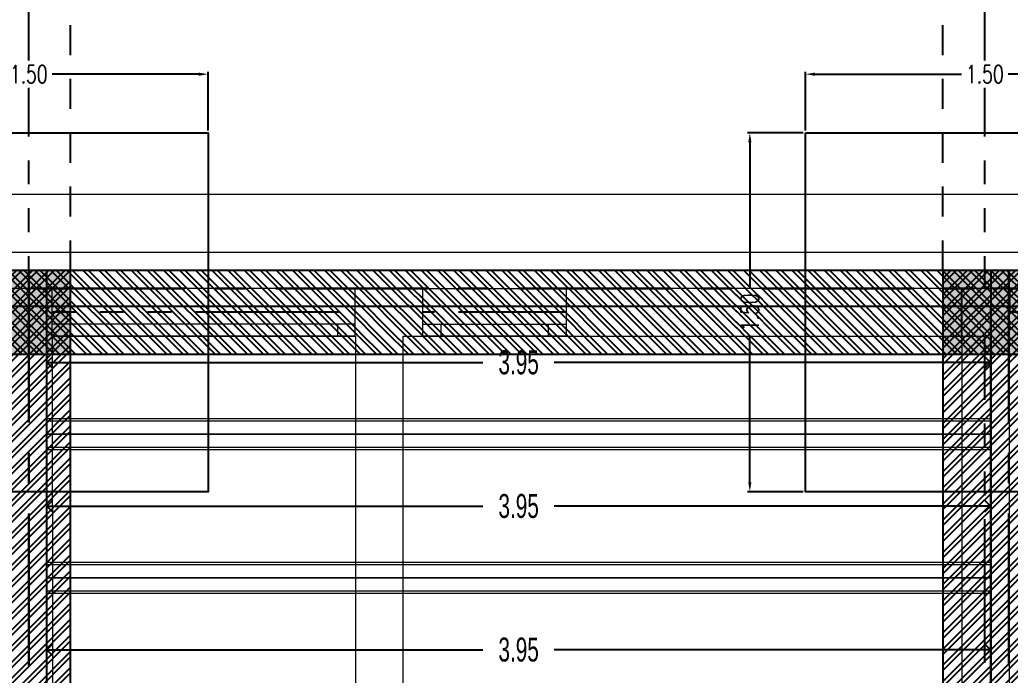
# Model space of a CAD drawing. Header units: millimetres. Extents: x 2248 to 2332, y 0 to 1240.
# Drawn here: x 2269.682 to 2273.822, y 1188.153 to 1190.892 of the extents above; entities that cross this region are included whole.
import ezdxf
from ezdxf.enums import TextEntityAlignment as Align

# ---------------------------------------------------------------- set-up
doc = ezdxf.new("R2010")
doc.units = ezdxf.units.MM
doc.set_wipeout_variables(frame=1)
for name, pattern in [('CENTERX2', [101.6, 63.5, -12.7, 12.7, -12.7]), ('CONTINUA', [0]), ('HIDDEN2', [0.1875, 0.125, -0.0625]), ('Xref_Arq. PB$0$Wipeout_Contour', [1, 0, -1]), ('Xref_Cimentación$0$Xr-Muroscontencion$0$HIDDEN', [0.375, 0.25, -0.125]), ('Xref_Ejes$0$ACAD_ISO05W100', [33, 24, -3, 0, -3, 0, -3])]:
    doc.linetypes.add(name, pattern=pattern)
doc.layers.get('Defpoints').update_dxf_attribs({"color": 8})
for name, color, linetype, lineweight in [('02-MAKROS', 202, 'Continuous', 0), ('02-MAKROS COMP', 212, 'Continuous', 0), ('02-MAKROS-COTAS', 1, 'Continuous', 0), ('e-cadena', 6, 'CENTERX2', 30), ('Xref_Arq. PB$0$Estructura - Forjados_Pluma_Nº__1', 7, 'Continuous', 13), ('Xref_Arq. PB$0$Estructura - Muros_Pluma_Nº__1', 7, 'Continuous', 13), ('Xref_Arq. PB$0$Ventanas ArchiCAD_Pluma_Nº__1', 7, 'Continuous', 13), ('Xref_Arq. PB$0$Ventanas ArchiCAD_Pluma_Nº__23', 7, 'Continuous', 18)]:
    doc.layers.add(name, color=color, linetype=linetype, lineweight=lineweight)
for name, color, linetype in [('Xref_Arq. PB$0$Estructura - Forjados', 7, 'Continuous'), ('Xref_Arq. PB$0$Estructura - Muros', 7, 'Continuous'), ('Xref_Arq. PB$0$Ventanas ArchiCAD', 7, 'Continuous'), ('Xref_Cimentación$0$00-ZA', 2, 'Continuous'), ('Xref_Cimentación$0$Cerramiento', 11, 'Continuous'), ('Xref_Cimentación$0$VIGA', 3, 'Continuous'), ('Xref_Cimentación$0$Xref_Pedestales$0$COLUM. PB', 140, 'Continuous'), ('Xref_Ejes$0$00-EJES', 1, 'Xref_Ejes$0$ACAD_ISO05W100')]:
    doc.layers.add(name, color=color, linetype=linetype)
doc.layers.add('Xref_Arq. PB$0$Ventanas ArchiCAD_Pluma_Nº__3', color=7, linetype='Continuous', lineweight=18, true_color=0xff6600)
doc.styles.add('DIM2', font='archtitl.shx', dxfattribs={"width": 0.65})
doc.styles.add('Xref_Cimentación$0$ARIAL', font='arial.ttf', dxfattribs={"height": 2})
doc.styles.add('Xref_Cimentación$0$ROMANS', font='romans.shx', dxfattribs={"width": 0.75})
doc.styles.add('Xref_Cimentación$0$Xr-Muroscontencion$0$Romans', font='romans.shx', dxfattribs={"width": 0.7})
doc.dimstyles.new('Copy of DIM-GRAL', dxfattribs={"dimscale": 0, "dimtxt": 0.1, "dimasz": 0.05, "dimexe": 0.1, "dimexo": 0.1, "dimgap": 0.05, "dimtad": 0, "dimzin": 0, "dimdsep": 46, "dimtxsty": 'DIM2', "dimblk": 'OPEN90', "dimcen": 0.1, "dimclrd": 1, "dimclre": 8, "dimclrt": 6, "dimadec": 0, "dimazin": 0, "dimtfac": 1, "dimtmove": 0, "dimatfit": 1, "dimldrblk": 'OPEN90', "dimfxl": 1, "dimtolj": 1, "dimtzin": 0, "dimarcsym": 0})
doc.dimstyles.new('Xref_Cimentación$0$Xr-Muroscontencion$0$D20', dxfattribs={"dimtxt": 0.05, "dimasz": 0.04, "dimexe": 0.01, "dimexo": 0.01, "dimgap": 0.01, "dimtad": 0, "dimdec": 3, "dimzin": 1, "dimdsep": 46, "dimtxsty": 'Xref_Cimentación$0$Xr-Muroscontencion$0$Romans', "dimcen": 2.5, "dimclrd": 1, "dimclre": 8, "dimclrt": 7, "dimadec": 0, "dimazin": 0, "dimtfac": 1, "dimtdec": 3, "dimtmove": 1, "dimatfit": 1, "dimfxl": 1, "dimtfill": 1, "dimarcsym": 0})

# ---------------------------------------------------------------- blocks, each defined once
blk = doc.blocks.new('Xref_Ejes')
at = {"layer": 'Xref_Ejes$0$00-EJES', "ltscale": 0.025}
for p, q in [((16, -8.9568), (16, 12.9873)), ((19.9967, -8.9568), (19.9967, 12.9873)), ((24.9967, 9.0084), (-5, 9.0084))]:
    blk.add_line(p, q, dxfattribs=at)
blk = doc.blocks.new('Xref_Arq. PB$0$Forjado_1', base_point=(9.6104, 18.2739))
at = {"layer": 'Xref_Arq. PB$0$Estructura - Forjados_Pluma_Nº__1', "linetype": 'Continuous', "flags": 128}
blk.add_lwpolyline([(9.6104, 18.2739), (9.6104, 8.6612), (-7.0825, 8.6612), (-7.0825, 18.2739)], close=True, dxfattribs=at)
blk = doc.blocks.new('Xref_Arq. PB$0$Forjado_2', base_point=(-11.0804, 18.5154))
at = {"layer": 'Xref_Arq. PB$0$Estructura - Forjados_Pluma_Nº__1', "linetype": 'Continuous', "flags": 128}
blk.add_lwpolyline([(-11.0804, 18.5154), (10.7361, 18.5154), (10.7514, 7.6041), (-11.0804, 7.6041)], close=True, dxfattribs=at)
blk = doc.blocks.new('Xref_Arq. PB$0$Muro_11', base_point=(9.5434, 8.9011))
at = {"layer": 'Xref_Arq. PB$0$Estructura - Muros_Pluma_Nº__1', "linetype": 'Continuous', "flags": 128}
for points in [[(9.5434, 14.8619), (9.5435, 18.1223)], [(9.3435, 17.9223), (9.3434, 15.1619)]]:
    blk.add_lwpolyline(points, dxfattribs=at)
blk = doc.blocks.new('Xref_Arq. PB$0$Ventana 17_6')
at = {"layer": 'Xref_Arq. PB$0$Ventanas ArchiCAD_Pluma_Nº__1', "linetype": 'Continuous'}
for p, q in [((-0.3, -0.05), (-0.3, 0)), ((0.3, -0.05), (0.3, 0))]:
    blk.add_line(p, q, dxfattribs=at)
at = {"layer": 'Xref_Arq. PB$0$Ventanas ArchiCAD_Pluma_Nº__23', "linetype": 'Continuous'}
for p, q in [((-0.3, 0), (-0.225, 0)), ((-0.225, 0), (-0.225, -0.05)), ((0.225, -0.05), (0.225, 0)), ((0.225, 0), (0.3, 0)), ((-0.225, -0.05), (-0.3, -0.05)), ((0.3, -0.05), (0.225, -0.05))]:
    blk.add_line(p, q, dxfattribs=at)
at = {"layer": 'Xref_Arq. PB$0$Ventanas ArchiCAD_Pluma_Nº__3', "linetype": 'Continuous'}
for p, q in [((-0.3, 0.15), (0.3, 0.15)), ((-0.225, 0), (0.225, 0)), ((-0.3, -0.05), (0.3, -0.05)), ((0.225, -0.05), (-0.225, -0.05))]:
    blk.add_line(p, q, dxfattribs=at)
blk = doc.blocks.new('Xref_Arq. PB$0$Ventana 17_7')
at = {"layer": 'Xref_Arq. PB$0$Ventanas ArchiCAD_Pluma_Nº__1', "linetype": 'Continuous'}
for p, q in [((-0.6334, -0.05), (-0.6334, 0)), ((0.6334, -0.05), (0.6334, 0))]:
    blk.add_line(p, q, dxfattribs=at)
at = {"layer": 'Xref_Arq. PB$0$Ventanas ArchiCAD_Pluma_Nº__23', "linetype": 'Continuous'}
for p, q in [((-0.6334, 0), (-0.5584, 0)), ((-0.5584, 0), (-0.5584, -0.05)), ((0.5584, -0.05), (0.5584, 0)), ((0.5584, 0), (0.6334, 0)), ((-0.5584, -0.05), (-0.6334, -0.05)), ((0.6334, -0.05), (0.5584, -0.05))]:
    blk.add_line(p, q, dxfattribs=at)
at = {"layer": 'Xref_Arq. PB$0$Ventanas ArchiCAD_Pluma_Nº__3', "linetype": 'Continuous'}
for p, q in [((-0.6334, 0.15), (0.6334, 0.15)), ((-0.5584, 0), (0.5584, 0)), ((-0.6334, -0.05), (0.6334, -0.05)), ((0.5584, -0.05), (-0.5584, -0.05))]:
    blk.add_line(p, q, dxfattribs=at)
blk = doc.blocks.new('Xref_Arq. PB$0$Muro_12', base_point=(-6.6046, 17.9223))
at = {"color": 254, "linetype": 'Xref_Arq. PB$0$Wipeout_Contour', "lineweight": 0, "ltscale": 112.244376}
blk.add_wipeout([(5.246, 17.9723), (5.246, 17.9223), (5.4437, 17.9223), (5.4437, 17.9723), (5.4437, 18.1223), (5.246, 18.1223)], dxfattribs=at).dxf.layer = 'Xref_Arq. PB$0$Estructura - Muros'
at = {"color": 254, "linetype": 'Xref_Arq. PB$0$Wipeout_Contour', "lineweight": 0, "ltscale": 115.150995}
blk.add_wipeout([(6.7105, 17.9223), (6.9933, 17.9223), (6.9933, 17.9723), (6.9933, 18.1223), (6.7105, 18.1223), (6.7105, 17.9723)], dxfattribs=at).dxf.layer = 'Xref_Arq. PB$0$Estructura - Muros'
at = {"color": 254, "linetype": 'Xref_Arq. PB$0$Wipeout_Contour', "lineweight": 0, "ltscale": 99.318017}
blk.add_wipeout([(9.5435, 18.1223), (7.5933, 18.1223), (7.5933, 17.9723), (7.5933, 17.9223), (9.3435, 17.9223)], dxfattribs=at).dxf.layer = 'Xref_Arq. PB$0$Estructura - Muros'
at = {"layer": 'Xref_Arq. PB$0$Estructura - Muros_Pluma_Nº__1', "linetype": 'Continuous'}
for p, q in [((5.4437, 17.9723), (5.4437, 18.1223)), ((6.7105, 17.9723), (6.7105, 18.1223)), ((6.9933, 17.9723), (6.9933, 18.1223)), ((7.5933, 17.9723), (7.5933, 18.1223)), ((5.4437, 17.9223), (5.4437, 17.9723)), ((6.7105, 17.9223), (6.7105, 17.9723)), ((6.9933, 17.9223), (6.9933, 17.9723)), ((7.5933, 17.9223), (7.5933, 17.9723))]:
    blk.add_line(p, q, dxfattribs=at)
at = {"layer": 'Xref_Arq. PB$0$Estructura - Muros_Pluma_Nº__1', "linetype": 'Continuous', "flags": 128}
for points in [[(5.4437, 18.1223), (5.246, 18.1223)], [(6.9933, 18.1223), (6.7105, 18.1223)], [(9.3435, 18.1223), (7.5933, 18.1223)], [(6.7105, 17.9223), (6.7113, 17.9223)], [(6.9113, 17.9223), (6.9933, 17.9223)], [(7.5933, 17.9223), (9.3435, 17.9223)]]:
    blk.add_lwpolyline(points, dxfattribs=at)
at = {"layer": 'Xref_Arq. PB$0$Ventanas ArchiCAD', "color": 251, "linetype": 'Continuous', "lineweight": 13, "true_color": 0x6a6a6a, "xscale": -1}
blk.add_blockref('Xref_Arq. PB$0$Ventana 17_7', (6.0771, 17.9723), dxfattribs=at)
at = {"layer": 'Xref_Arq. PB$0$Ventanas ArchiCAD', "color": 251, "linetype": 'Continuous', "lineweight": 13, "true_color": 0x6a6a6a}
blk.add_blockref('Xref_Arq. PB$0$Ventana 17_6', (7.2933, 17.9723), dxfattribs=at)
blk = doc.blocks.new('Xref_Arq. PB$0$Muro_17', base_point=(5.2451, 17.9223))
at = {"color": 254, "linetype": 'Xref_Arq. PB$0$Wipeout_Contour', "lineweight": 0, "ltscale": 61.343434}
blk.add_wipeout([(5.2451, 17.9223), (5.252, 10.7762), (5.452, 10.7762), (5.4451, 17.9223)], dxfattribs=at).dxf.layer = 'Xref_Arq. PB$0$Estructura - Muros'
at = {"layer": 'Xref_Arq. PB$0$Estructura - Muros_Pluma_Nº__1', "linetype": 'Continuous', "flags": 128}
blk.add_lwpolyline([(5.452, 10.7762), (5.4451, 17.9223)], dxfattribs=at)
blk = doc.blocks.new('Xref_Arq. PB$0$Muro_24', base_point=(6.7113, 17.9223))
at = {"color": 254, "linetype": 'Xref_Arq. PB$0$Wipeout_Contour', "lineweight": 0, "ltscale": 72.667425}
blk.add_wipeout([(6.7113, 17.9223), (6.7113, 15.6521), (6.9113, 15.8021), (6.9113, 17.9223)], dxfattribs=at).dxf.layer = 'Xref_Arq. PB$0$Estructura - Muros'
at = {"layer": 'Xref_Arq. PB$0$Estructura - Muros_Pluma_Nº__1', "linetype": 'Continuous', "flags": 128}
for points in [[(6.7113, 17.9223), (6.7113, 15.6521)], [(6.9113, 15.8021), (6.9113, 17.9223)]]:
    blk.add_lwpolyline(points, dxfattribs=at)
blk = doc.blocks.new('Xref_Arq. PB')
at = {"layer": 'Xref_Arq. PB$0$Estructura - Forjados', "linetype": 'Continuous'}
for name, p in [('Xref_Arq. PB$0$Forjado_2', (-0.4258, 9.5015)), ('Xref_Arq. PB$0$Forjado_1', (20.265, 9.26))]:
    blk.add_blockref(name, p, dxfattribs=at)
at = {"layer": 'Xref_Arq. PB$0$Estructura - Muros'}
blk.add_blockref('Xref_Arq. PB$0$Muro_11', (20.1001, -0.1129), dxfattribs=at)
blk.add_blockref('Xref_Arq. PB$0$Muro_12', (4.0501, 8.9084), dxfattribs=at)
for p, q in [((19.9001, 8.9084), (19.9001, 9.1084)), ((20.1001, 9.1084), (19.9981, 9.1084)), ((20.1001, 9.1084), (20.1001, 9.0104))]:
    blk.add_line(p, q)
for name, p in [('Xref_Arq. PB$0$Muro_17', (15.8997, 8.9084)), ('Xref_Arq. PB$0$Muro_24', (17.3659, 8.9084))]:
    blk.add_blockref(name, p, dxfattribs=at)
blk = doc.blocks.new('*U115')
at = {"ltscale": 0.025, "true_color": 0x636466}
h = blk.add_hatch(color=251, dxfattribs=at)
h.dxf.hatch_style = 1
h.paths.add_polyline_path([(-0.125, -0.075), (0.225, -0.075), (0.225, 0.275), (-0.125, 0.275)])
at = {"color": 251, "linetype": 'ByBlock', "ltscale": 0.025, "true_color": 0x636466}
blk.add_lwpolyline([(-0.125, -0.075), (0.225, -0.075), (0.225, 0.275), (-0.125, 0.275)], close=True, dxfattribs=at)
blk = doc.blocks.new('Xref_Cimentación$0$Xref_Pedestales')
at = {"layer": 'Xref_Cimentación$0$Xref_Pedestales$0$COLUM. PB', "ltscale": 0.025}
for p in [(15.9495, 8.9084), (19.9462, 8.9084)]:
    blk.add_blockref('*U115', p, dxfattribs=at)
blk = doc.blocks.new('*D129')
at = {"layer": 'Defpoints', "color": 0, "transparency": 16777216}
for p in [(16.75, 10.0032), (15.25, 9.7584), (16.75, 9.7584)]:
    blk.add_point(p, dxfattribs=at)
at = {"layer": 'Xref_Cimentación$0$00-ZA', "color": 8, "linetype": 'Xref_Cimentación$0$Xr-Muroscontencion$0$HIDDEN', "lineweight": -2, "transparency": 16777216}
for p, q in [((15.25, 9.7684), (15.25, 10.0132)), ((16.75, 9.7684), (16.75, 10.0132))]:
    blk.add_line(p, q, dxfattribs=at)
at = {"layer": 'Xref_Cimentación$0$00-ZA', "color": 1, "lineweight": -2, "transparency": 16777216}
for p, q in [((15.29, 10.0032), (15.9138, 10.0032)), ((16.71, 10.0032), (16.0862, 10.0032))]:
    blk.add_line(p, q, dxfattribs=at)
at = {"layer": 'Xref_Cimentación$0$00-ZA', "color": 1, "transparency": 16777216}
for points in [[(15.29, 10.0098), (15.29, 9.9965), (15.25, 10.0032)], [(16.71, 10.0098), (16.71, 9.9965), (16.75, 10.0032)]]:
    blk.add_solid(points, dxfattribs=at)
at = {"layer": 'Xref_Cimentación$0$00-ZA', "color": 7, "transparency": 16777216, "insert": (16, 10.0032), "char_height": 0.075, "attachment_point": 5, "style": 'Xref_Cimentación$0$Xr-Muroscontencion$0$Romans', "bg_fill": 3, "box_fill_scale": 1.25, "bg_fill_color": 256, "bg_fill_true_color": 13158600, "bg_fill_transparency": 0}
blk.add_mtext('1.50', dxfattribs=at)
blk = doc.blocks.new('*D130')
at = {"layer": 'Defpoints', "color": 0, "transparency": 16777216}
for p in [(19.2467, 9.7584), (19.0144, 8.2584), (19.2467, 8.2584)]:
    blk.add_point(p, dxfattribs=at)
at = {"layer": 'Xref_Cimentación$0$00-ZA', "color": 8, "linetype": 'Xref_Cimentación$0$Xr-Muroscontencion$0$HIDDEN', "lineweight": -2, "transparency": 16777216}
for p, q in [((19.2367, 9.7584), (19.0044, 9.7584)), ((19.2367, 8.2584), (19.0044, 8.2584))]:
    blk.add_line(p, q, dxfattribs=at)
at = {"layer": 'Xref_Cimentación$0$00-ZA', "color": 1, "lineweight": -2, "transparency": 16777216}
for p, q in [((19.0144, 9.7184), (19.0144, 9.0946)), ((19.0144, 8.2984), (19.0144, 8.9221))]:
    blk.add_line(p, q, dxfattribs=at)
at = {"layer": 'Xref_Cimentación$0$00-ZA', "color": 1, "transparency": 16777216}
for points in [[(19.0078, 9.7184), (19.0211, 9.7184), (19.0144, 9.7584)], [(19.0078, 8.2984), (19.0211, 8.2984), (19.0144, 8.2584)]]:
    blk.add_solid(points, dxfattribs=at)
at = {"layer": 'Xref_Cimentación$0$00-ZA', "color": 7, "transparency": 16777216, "insert": (19.0144, 9.0084), "char_height": 0.075, "attachment_point": 5, "rotation": 90, "style": 'Xref_Cimentación$0$Xr-Muroscontencion$0$Romans', "bg_fill": 3, "box_fill_scale": 1.25, "bg_fill_color": 256, "bg_fill_true_color": 13158600, "bg_fill_transparency": 0}
blk.add_mtext('1.50', dxfattribs=at)
blk = doc.blocks.new('*D131')
at = {"layer": 'Defpoints', "color": 0, "transparency": 16777216}
for p in [(20.7467, 10.0032), (19.2467, 9.7584), (20.7467, 9.7584)]:
    blk.add_point(p, dxfattribs=at)
at = {"layer": 'Xref_Cimentación$0$00-ZA', "color": 8, "linetype": 'Xref_Cimentación$0$Xr-Muroscontencion$0$HIDDEN', "lineweight": -2, "transparency": 16777216}
for p, q in [((19.2467, 9.7684), (19.2467, 10.0132)), ((20.7467, 9.7684), (20.7467, 10.0132))]:
    blk.add_line(p, q, dxfattribs=at)
at = {"layer": 'Xref_Cimentación$0$00-ZA', "color": 1, "lineweight": -2, "transparency": 16777216}
for p, q in [((19.2867, 10.0032), (19.9105, 10.0032)), ((20.7067, 10.0032), (20.083, 10.0032))]:
    blk.add_line(p, q, dxfattribs=at)
at = {"layer": 'Xref_Cimentación$0$00-ZA', "color": 1, "transparency": 16777216}
for points in [[(19.2867, 10.0098), (19.2867, 9.9965), (19.2467, 10.0032)], [(20.7067, 10.0098), (20.7067, 9.9965), (20.7467, 10.0032)]]:
    blk.add_solid(points, dxfattribs=at)
at = {"layer": 'Xref_Cimentación$0$00-ZA', "color": 7, "transparency": 16777216, "insert": (19.9967, 10.0032), "char_height": 0.075, "attachment_point": 5, "style": 'Xref_Cimentación$0$Xr-Muroscontencion$0$Romans', "bg_fill": 3, "box_fill_scale": 1.25, "bg_fill_color": 256, "bg_fill_true_color": 13158600, "bg_fill_transparency": 0}
blk.add_mtext('1.50', dxfattribs=at)
blk = doc.blocks.new('*U116')
at = {"layer": 'Xref_Cimentación$0$VIGA', "ltscale": 0.025, "transparency": 33554559}
h = blk.add_hatch(dxfattribs=at)
h.set_pattern_fill('ANSI32', color=250, scale=0.005, angle=-90)
h.set_pattern_definition([(315, (14.226727, 0.2), (0.03367596, 0.03367596), []), (315, (14.226727, 0.17755), (0.03367596, 0.03367596), [])])
h.paths.add_polyline_path([(15.9967, 0.275), (-0.35, 0.275), (-0.35, -0.075), (15.9967, -0.075)])
at = {"layer": 'Defpoints', "ltscale": 0.025}
blk.add_line((15.6467, 0.275), (15.6467, -0.075), dxfattribs=at)
at = {"layer": 'Xref_Cimentación$0$VIGA', "ltscale": 0.025}
for p, q in [((15.9967, 0.275), (-0.35, 0.275)), ((-0.35, -0.075), (15.9967, -0.075))]:
    blk.add_line(p, q, dxfattribs=at)
at = {"layer": 'Defpoints', "color": 30, "ltscale": 0.025, "style": 'Xref_Cimentación$0$ROMANS', "width": 0.7, "flags": 2}
blk.add_attdef('LONGITUD', text='', height=0.05, dxfattribs=at).set_placement((0.225, 0.2), align=Align.MIDDLE_CENTER)
blk.add_attdef('ANCHO', text='', height=0.03, rotation=270, dxfattribs=at).set_placement((15.5707, 0.2), align=Align.MIDDLE_CENTER)
at = {"layer": 'Xref_Cimentación$0$VIGA', "ltscale": 0.025, "style": 'Xref_Cimentación$0$ARIAL', "width": 0.7, "flags": 8}
blk.add_attdef('V-00', text='', height=0.15, dxfattribs=at).set_placement((5.8238, 0.428), align=Align.MIDDLE_CENTER)
blk = doc.blocks.new('*U118')
at = {"layer": 'Xref_Cimentación$0$VIGA', "ltscale": 0.025, "transparency": 33554559}
h = blk.add_hatch(dxfattribs=at)
h.set_pattern_fill('ANSI32', color=250, scale=0.005, angle=-90)
h.set_pattern_definition([(315, (7.2384, 0.2), (0.03367596, 0.03367596), []), (315, (7.2384, 0.17755), (0.03367596, 0.03367596), [])])
h.paths.add_polyline_path([(9.0084, 0.275), (-0.35, 0.275), (-0.35, -0.075), (9.0084, -0.075)])
at = {"layer": 'Defpoints', "ltscale": 0.025}
blk.add_line((8.6584, 0.275), (8.6584, -0.075), dxfattribs=at)
at = {"layer": 'Xref_Cimentación$0$VIGA', "ltscale": 0.025}
for p, q in [((9.0084, 0.275), (-0.35, 0.275)), ((9.0084, -0.075), (9.0084, 0.275)), ((-0.35, -0.075), (9.0084, -0.075))]:
    blk.add_line(p, q, dxfattribs=at)
at = {"layer": 'Defpoints', "color": 30, "ltscale": 0.025, "style": 'Xref_Cimentación$0$ROMANS', "width": 0.7, "flags": 2}
blk.add_attdef('LONGITUD', text='', height=0.05, dxfattribs=at).set_placement((0.225, 0.2), align=Align.MIDDLE_CENTER)
blk.add_attdef('ANCHO', text='', height=0.03, rotation=270, dxfattribs=at).set_placement((8.5823, 0.2), align=Align.MIDDLE_CENTER)
at = {"layer": 'Xref_Cimentación$0$VIGA', "ltscale": 0.025, "style": 'Xref_Cimentación$0$ARIAL', "width": 0.7, "flags": 8}
blk.add_attdef('V-00', text='', height=0.15, dxfattribs=at).set_placement((4.328, 0.428), align=Align.MIDDLE_CENTER)
blk = doc.blocks.new('_Open90')
at = {"color": 0, "linetype": 'ByBlock', "lineweight": -2}
for p, q in [((0, 0), (-1, 0)), ((-0.5, 0.5), (0, 0)), ((0, 0), (-0.5, -0.5))]:
    blk.add_line(p, q, dxfattribs=at)
blk = doc.blocks.new('*D653')
at = {"layer": '02-MAKROS-COTAS', "color": 1, "lineweight": -2, "transparency": 16777216}
for p, q in [((2269.8448, 1189.4595), (2271.6184, 1189.4595)), ((2273.69, 1189.4595), (2271.9165, 1189.4595))]:
    blk.add_line(p, q, dxfattribs=at)
at = {"layer": 'Defpoints', "color": 0, "lineweight": -2, "transparency": 16777216}
for p in [(2269.7948, 1189.4595), (2273.74, 1189.4595), (2273.74, 1189.4595)]:
    blk.add_point(p, dxfattribs=at)
at = {"layer": '02-MAKROS-COTAS', "color": 1, "lineweight": -2, "transparency": 16777216, "xscale": 0.05, "yscale": 0.05, "zscale": 0.05, "rotation": 180}
blk.add_blockref('_Open90', (2269.7948, 1189.4595), dxfattribs=at)
at = {"layer": '02-MAKROS-COTAS', "color": 1, "lineweight": -2, "transparency": 16777216, "xscale": 0.05, "yscale": 0.05, "zscale": 0.05}
blk.add_blockref('_Open90', (2273.74, 1189.4595), dxfattribs=at)
at = {"layer": '02-MAKROS-COTAS', "color": 6, "transparency": 16777216, "insert": (2271.7674, 1189.4595), "char_height": 0.1, "attachment_point": 5, "style": 'DIM2'}
blk.add_mtext('\\A1;3.95', dxfattribs=at)
blk = doc.blocks.new('*D654')
at = {"layer": '02-MAKROS-COTAS', "color": 1, "lineweight": -2, "transparency": 16777216}
for p, q in [((2269.8448, 1188.8595), (2271.6184, 1188.8595)), ((2273.69, 1188.8595), (2271.9165, 1188.8595))]:
    blk.add_line(p, q, dxfattribs=at)
at = {"layer": 'Defpoints', "color": 0, "lineweight": -2, "transparency": 16777216}
for p in [(2269.7948, 1188.8595), (2273.74, 1188.8595), (2273.74, 1188.8595)]:
    blk.add_point(p, dxfattribs=at)
at = {"layer": '02-MAKROS-COTAS', "color": 1, "lineweight": -2, "transparency": 16777216, "xscale": 0.05, "yscale": 0.05, "zscale": 0.05, "rotation": 180}
blk.add_blockref('_Open90', (2269.7948, 1188.8595), dxfattribs=at)
at = {"layer": '02-MAKROS-COTAS', "color": 1, "lineweight": -2, "transparency": 16777216, "xscale": 0.05, "yscale": 0.05, "zscale": 0.05}
blk.add_blockref('_Open90', (2273.74, 1188.8595), dxfattribs=at)
at = {"layer": '02-MAKROS-COTAS', "color": 6, "transparency": 16777216, "insert": (2271.7674, 1188.8595), "char_height": 0.1, "attachment_point": 5, "style": 'DIM2'}
blk.add_mtext('\\A1;3.95', dxfattribs=at)
blk = doc.blocks.new('*D655')
at = {"layer": '02-MAKROS-COTAS', "color": 1, "lineweight": -2, "transparency": 16777216}
for p, q in [((2269.8448, 1188.2595), (2271.6184, 1188.2595)), ((2273.69, 1188.2595), (2271.9165, 1188.2595))]:
    blk.add_line(p, q, dxfattribs=at)
at = {"layer": 'Defpoints', "color": 0, "lineweight": -2, "transparency": 16777216}
for p in [(2269.7948, 1188.2595), (2273.74, 1188.2595), (2273.74, 1188.2595)]:
    blk.add_point(p, dxfattribs=at)
at = {"layer": '02-MAKROS-COTAS', "color": 1, "lineweight": -2, "transparency": 16777216, "xscale": 0.05, "yscale": 0.05, "zscale": 0.05, "rotation": 180}
blk.add_blockref('_Open90', (2269.7948, 1188.2595), dxfattribs=at)
at = {"layer": '02-MAKROS-COTAS', "color": 1, "lineweight": -2, "transparency": 16777216, "xscale": 0.05, "yscale": 0.05, "zscale": 0.05}
blk.add_blockref('_Open90', (2273.74, 1188.2595), dxfattribs=at)
at = {"layer": '02-MAKROS-COTAS', "color": 6, "transparency": 16777216, "insert": (2271.7674, 1188.2595), "char_height": 0.1, "attachment_point": 5, "style": 'DIM2'}
blk.add_mtext('\\A1;3.95', dxfattribs=at)
blk = doc.blocks.new('Xref_Cimentación')
at = {"layer": 'Xref_Cimentación$0$00-ZA'}
for points in [[(15.25, 9.7584), (16.75, 9.7584), (16.75, 8.2584), (15.25, 8.2584), (15.25, 9.7584)], [(19.2467, 9.7584), (20.7467, 9.7584), (20.7467, 8.2584), (19.2467, 8.2584), (19.2467, 9.7584)]]:
    blk.add_lwpolyline(points, dxfattribs=at)
at = {"layer": 'Xref_Cimentación$0$Cerramiento'}
blk.add_blockref('Xref_Cimentación$0$Xref_Pedestales', (0, 0), dxfattribs=at)
at = {"layer": 'Xref_Cimentación$0$00-ZA'}
dim = blk.add_linear_dim(base=(16.75, 10.0032), p1=(15.25, 9.7584), p2=(16.75, 9.7584), dimstyle='Xref_Cimentación$0$Xr-Muroscontencion$0$D20', override={"dimtxt": 0.075, "dimdec": 2}, dxfattribs=at)
dim.commit()
dim.dimension.update_dxf_attribs({"geometry": '*D129', "text_midpoint": (16, 10.0032)})
dim = blk.add_linear_dim(base=(19.0144, 8.2584), p1=(19.2467, 9.7584), p2=(19.2467, 8.2584), angle=90, dimstyle='Xref_Cimentación$0$Xr-Muroscontencion$0$D20', override={"dimtxt": 0.075, "dimdec": 2}, dxfattribs=at)
dim.commit()
dim.dimension.update_dxf_attribs({"geometry": '*D130', "text_midpoint": (19.0144, 9.0084)})
at = {"ltscale": 0.025}
blk.add_blockref('*U116', (4.175, 8.9084), dxfattribs=at)
at = {"layer": 'Xref_Cimentación$0$00-ZA'}
dim = blk.add_linear_dim(base=(20.7467, 10.0032), p1=(19.2467, 9.7584), p2=(20.7467, 9.7584), dimstyle='Xref_Cimentación$0$Xr-Muroscontencion$0$D20', override={"dimtxt": 0.075, "dimdec": 2}, dxfattribs=at)
dim.commit()
dim.dimension.update_dxf_attribs({"geometry": '*D131', "text_midpoint": (19.9967, 10.0032)})
at = {"ltscale": 0.025, "rotation": 90}
for p in [(16.1, 0.175), (20.0967, 0.175)]:
    blk.add_blockref('*U118', p, dxfattribs=at)

msp = doc.modelspace()

# ---------------------------------------------------------------- block references
msp.add_blockref('Xref_Ejes', (2253.7195, 1180.6611))

# ---------------------------------------------------------------- next in the draw order: block references
msp.add_blockref('Xref_Arq. PB', (2253.7195, 1180.6611))

# ---------------------------------------------------------------- next in the draw order: block references
msp.add_blockref('Xref_Cimentación', (2253.7195, 1180.6611))

# ---------------------------------------------------------------- next in the draw order: linework, layer by layer
at = {"color": 2, "linetype": 'HIDDEN2', "lineweight": -2}
for p, q in [((2269.894, 1189.8445), (2269.894, 1196.7701)), ((2273.5407, 1189.8445), (2273.5407, 1196.7701))]:
    msp.add_line(p, q, dxfattribs=at)
at = {"layer": '02-MAKROS', "color": 102}
for points in [[(2273.74, 1189.1595), (2273.74, 1189.6945), (2269.7948, 1189.6945), (2269.7948, 1189.1595)], [(2273.74, 1188.5595), (2273.74, 1189.1595), (2269.7948, 1189.1595), (2269.7948, 1188.5595)], [(2273.74, 1187.9595), (2273.74, 1188.5595), (2269.7948, 1188.5595), (2269.7948, 1187.9595)]]:
    msp.add_lwpolyline(points, close=True, dxfattribs=at)
at = {"layer": '02-MAKROS COMP', "color": 122}
for p, q in [((2273.74, 1189.6945), (2269.7948, 1189.6945)), ((2273.74, 1189.2245), (2269.7948, 1189.2245)), ((2273.74, 1189.2145), (2269.7948, 1189.2145)), ((2273.74, 1189.1045), (2269.7948, 1189.1045)), ((2273.74, 1189.0945), (2269.7948, 1189.0945)), ((2273.74, 1188.6245), (2269.7948, 1188.6245)), ((2273.74, 1188.6145), (2269.7948, 1188.6145)), ((2273.74, 1188.5045), (2269.7948, 1188.5045)), ((2273.74, 1188.4945), (2269.7948, 1188.4945))]:
    msp.add_line(p, q, dxfattribs=at)
at = {"layer": 'e-cadena', "lineweight": 30, "ltscale": 0.01}
for p, q in [((2269.7195, 1189.8445), (2269.7195, 1180.4861)), ((2273.8162, 1189.8445), (2273.8162, 1180.4861)), ((2257.5445, 1189.7695), (2273.9845, 1189.7695))]:
    msp.add_line(p, q, dxfattribs=at)
at = {"layer": 'e-cadena', "linetype": 'CONTINUA', "lineweight": -3, "ltscale": 0.01}
for points in [[(2273.8907, 1189.6945), (2273.8907, 1189.8445), (2257.5434, 1189.8445), (2257.5434, 1189.6945)], [(2269.6448, 1180.4861), (2269.7948, 1180.4861), (2269.7948, 1189.8445), (2269.6448, 1189.8445)], [(2273.7416, 1180.4861), (2273.8916, 1180.4861), (2273.8916, 1189.8445), (2273.7416, 1189.8445)]]:
    msp.add_lwpolyline(points, close=True, dxfattribs=at)

# ---------------------------------------------------------------- next in the draw order: dimensions: what is measured, and where the dimension line sits
at = {"layer": '02-MAKROS-COTAS'}
for base, p1, p2, picture, middle in [((2273.74, 1189.4595), (2269.7948, 1189.4595), (2273.74, 1189.4595), '*D653', (2271.7674, 1189.4595)), ((2273.74, 1188.8595), (2269.7948, 1188.8595), (2273.74, 1188.8595), '*D654', (2271.7674, 1188.8595)), ((2273.74, 1188.2595), (2269.7948, 1188.2595), (2273.74, 1188.2595), '*D655', (2271.7674, 1188.2595))]:
    dim = msp.add_linear_dim(base=base, p1=p1, p2=p2, angle=180, dimstyle='Copy of DIM-GRAL', override={"dimscale": 1}, dxfattribs=at)
    dim.commit()
    dim.dimension.update_dxf_attribs({"geometry": picture, "text_midpoint": middle})

doc.saveas('drawing.dxf')
